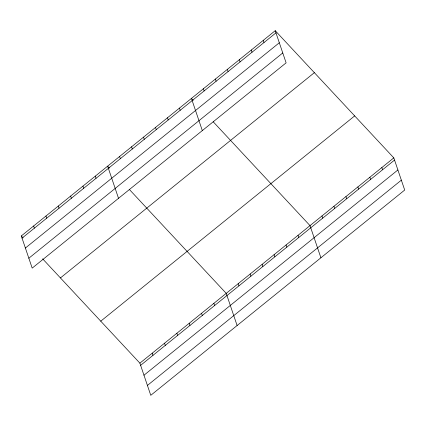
<?xml version="1.0" encoding="UTF-8"?>
<svg xmlns="http://www.w3.org/2000/svg" width="426" height="426" viewBox="0 0 426 426"><rect width="100%" height="100%" fill="white"/><g stroke="black" fill="none" stroke-linecap="round" stroke-linejoin="round"><path stroke-width="0.64" d="M275.228 30.683L286.112 62.851L32.19 268.119L21.3 235.956L275.228 30.683L393.81 157.881L404.7 190.044L150.772 395.317L139.888 363.149L42.648 258.848M22.04 238.134L275.963 32.866M25.39 248.033L279.312 42.76M28.84 258.225L282.763 52.957M60.433 277.928L314.361 72.66M100.754 321.177L354.677 115.904M139.888 363.149L393.81 157.881M140.628 365.332L394.551 160.064M143.972 375.226L397.9 169.958M147.423 385.423L401.351 180.15M193.207 100.334L191.428 98.422L202.318 130.59M213.218 121.793L310.016 225.62L320.906 257.783M109.413 168.073L107.634 166.161L118.524 198.33M129.424 189.533L226.222 293.36L237.112 325.523M21.3 235.956L23.079 237.862M381.84 167.556L382.58 169.74M369.869 177.237L370.609 179.415M357.899 186.913L358.639 189.096M345.928 196.588L346.668 198.772M333.957 206.264L334.698 208.447M263.257 40.363L263.992 42.547M321.987 215.945L322.727 218.123M251.287 50.039L252.022 52.222M239.311 59.715L240.051 61.898M298.046 235.296L298.786 237.479M227.34 69.39L228.08 71.573M286.075 244.971L286.815 247.155M215.37 79.071L216.11 81.254M274.104 254.652L274.845 256.835M203.399 88.746L204.139 90.93M262.134 264.328L262.874 266.511M250.163 274.003L250.903 276.186M179.458 108.103L180.198 110.281M238.193 283.684L238.933 285.862M167.487 117.778L168.227 119.962M155.517 127.454L156.257 129.637M213.889 303.328L214.629 305.511M143.546 137.129L144.286 139.313M201.557 313.296L202.291 315.48M131.575 146.81L132.316 148.994M189.219 323.27L189.959 325.453M119.605 156.486L120.345 158.669M176.886 333.238L177.626 335.422M164.553 343.212L165.293 345.39M95.302 176.135L96.042 178.313M152.22 353.181L152.961 355.364M82.969 186.103L83.709 188.287M70.636 196.072L71.371 198.255M58.298 206.046L59.038 208.223M45.965 216.014L46.706 218.197M33.633 225.982L34.373 228.166"/></g></svg>
